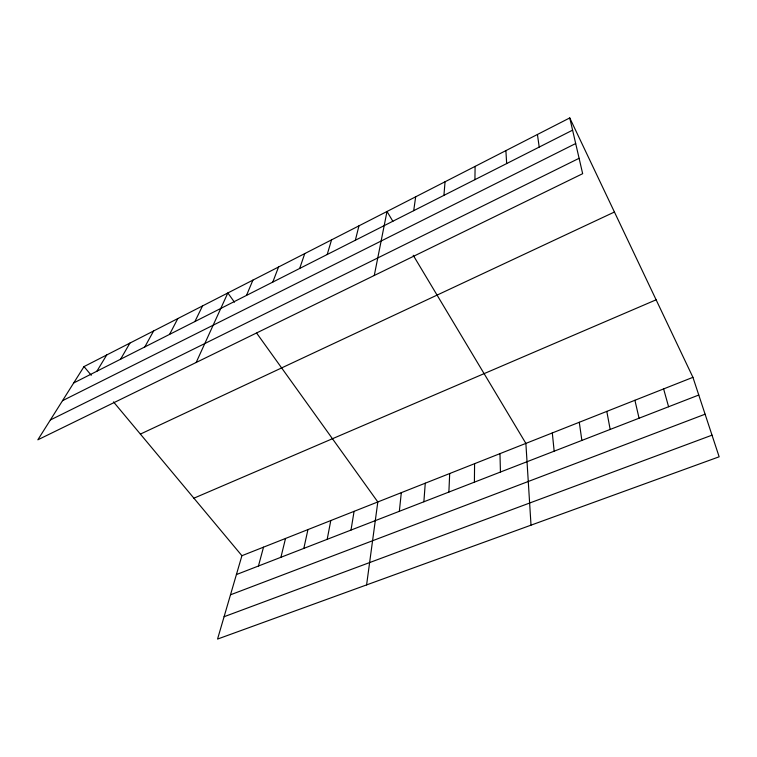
<?xml version="1.0" encoding="UTF-8"?>
<svg xmlns="http://www.w3.org/2000/svg" width="757" height="757" viewBox="0 0 757 757"><rect width="100%" height="100%" fill="white"/><g stroke="black" fill="none" stroke-linecap="round" stroke-linejoin="round"><path stroke-width="1.14" d="M474.402 482.152L474.582 463.681M474.913 179.655L475.112 166.379M448.882 492.059L449.686 473.532M423.873 501.777L425.264 483.193M443.933 195.353L445.05 181.765M399.346 511.297L401.314 492.665M366.596 584.915L377.819 501.957L256.661 333.118M413.7 210.673L415.678 196.801M351.002 530.07L354.077 511.344M327.185 539.325L330.79 520.561M374.28 275.472L386.997 211.487L392.883 221.328M303.831 548.39L307.938 529.597M280.923 557.284L285.521 538.464M355.355 240.243L358.96 225.832M258.449 566.009L263.521 547.169M692.929 377.327L241.918 555.704L217.552 639.069L719.15 456.793L692.929 377.327L569.756 117.931L84.018 366.587L37.85 439.808L582.663 173.684L569.756 117.931M327.194 254.513L331.557 239.865M299.677 268.461L304.759 253.586M272.785 282.087L278.557 266.994M246.498 295.41L252.923 280.118M196.177 362.471L227.838 292.959L234.452 302.175M194.89 321.564L202.554 305.904M169.568 334.395L177.819 318.565M144.805 346.943L153.614 330.96M120.581 359.215L129.92 343.082M96.877 371.233L106.728 354.957M73.675 382.985L572.585 130.166M62.509 400.69L575.68 143.537M50.35 419.984L579.096 158.298M140.386 434.092L614.438 212.017M193.906 498.191L656.12 299.81M236.411 574.572L698.768 395.031M230.488 594.813L705.098 414.202M224.091 616.718L712.015 435.171M84.018 366.587L91.285 375.283M113.512 401.91L241.918 555.704M413.208 255.26L525.878 443.394L531.017 525.159M663.615 388.918L668.592 406.746M634.915 400.273L639.059 418.214M606.802 411.392L610.161 429.437M579.275 422.274L581.868 440.423M537.432 134.472L539.211 147.076M552.307 432.947L554.162 451.181M505.894 150.615L506.66 163.569M499.97 453.642L500.443 472.037"/></g></svg>
